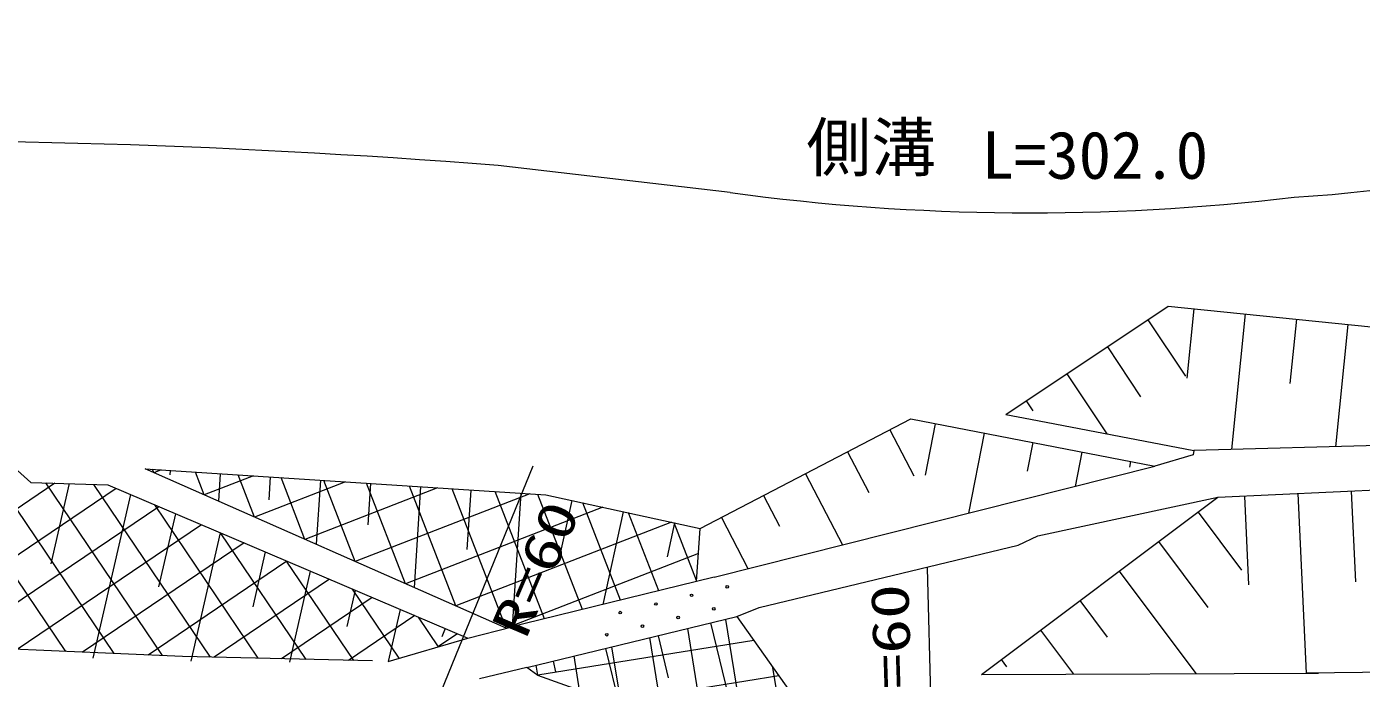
# Model space of a CAD drawing. Units: millimetres, scale not verified. Extents: x 40000 to 680000, y 20000 to 380000.
# Drawn here: x 206736 to 258188, y 277140 to 302250 of the extents above; entities that cross this region are included whole.
import ezdxf
from ezdxf.enums import TextEntityAlignment as Align

# ---------------------------------------------------------------- set-up
doc = ezdxf.new("R2010")
doc.units = ezdxf.units.MM
doc.header["$LTSCALE"] = 1000
doc.layers.add('M-BGD', color=7, linetype='Continuous', lineweight=13)
doc.layers.add('M-STR-HTXT', color=7, linetype='Continuous', lineweight=13)
doc.styles.add('ＭＳ ゴシック', font='')
doc.styles.get('ＭＳ ゴシック').set_extended_font_data('MS Gothic')

msp = doc.modelspace()

# ---------------------------------------------------------------- linework, layer by layer
at = {"layer": 'M-BGD'}
for p, q in [((244485, 287309), (250745, 291482)), ((250745, 291482), (280419, 288468)), ((251734, 291381), (251461, 288701)), ((249962, 290960), (251416, 288780)), ((253712, 291180), (253181, 285956)), ((255690, 290979), (255438, 288495)), ((257668, 290778), (257190, 286063)), ((248397, 289917), (249681, 287991)), ((246832, 288874), (248373, 286562)), ((245268, 287830), (245524, 287445)), ((208248, 278171), (202031, 287371)), ((232705, 282910), (240817, 287134)), ((240817, 287134), (250233, 285310)), ((244485, 287309), (245435, 287125)), ((245435, 287125), (251730, 285918)), ((210112, 278092), (204173, 286881)), ((204543, 286796), (206890, 284691)), ((240006, 286712), (240931, 284936)), ((241759, 286952), (241375, 284969)), ((243642, 286587), (243044, 283503)), ((245525, 286222), (245312, 285121)), ((260423, 286150), (251730, 285918)), ((238384, 285867), (239198, 284304)), ((247408, 285858), (247152, 284536)), ((251709, 285752), (250233, 285310)), ((251730, 285918), (251709, 285752)), ((211299, 285214), (226754, 284206)), ((225226, 279071), (211299, 285214)), ((211640, 285064), (211589, 285195)), ((211924, 285174), (211640, 285064)), ((212264, 285151), (212253, 284975)), ((213581, 284208), (213240, 285088)), ((218259, 265694), (226262, 285324)), ((233242, 281039), (250233, 285310)), ((249291, 285493), (249249, 285272)), ((207819, 284659), (201354, 280290)), ((206890, 284691), (209866, 284590)), ((211976, 278013), (207477, 284671)), ((208378, 284641), (207669, 281545)), ((213826, 277955), (209329, 284608)), ((209866, 284590), (223738, 278687)), ((215475, 284942), (213581, 284208)), ((214196, 285025), (214127, 283967)), ((215522, 283351), (214890, 284980)), ((219026, 284710), (215522, 283351)), ((216128, 284899), (216071, 284017)), ((217463, 282495), (216541, 284872)), ((218060, 284773), (217899, 282303)), ((219404, 281639), (218191, 284765)), ((221344, 280783), (219842, 284657)), ((219992, 284647), (219889, 283059)), ((223285, 279927), (221493, 284550)), ((236761, 285022), (238188, 282282)), ((252652, 284115), (262953, 284599)), ((210191, 284452), (203220, 279741)), ((210733, 284221), (209289, 277916)), ((222577, 284479), (217463, 282495)), ((226129, 284247), (219404, 281639)), ((221924, 284521), (221671, 280639)), ((225226, 279071), (223143, 284442)), ((223856, 284395), (223706, 282101)), ((226695, 279431), (224794, 284334)), ((225788, 284269), (225452, 279126)), ((228164, 279792), (226444, 284227)), ((226754, 284206), (232705, 282910)), ((235139, 284178), (235752, 283001)), ((243540, 277292), (252652, 284115)), ((245721, 282630), (252652, 284115)), ((253682, 284163), (253843, 280746)), ((255742, 284260), (256068, 277336)), ((257802, 284357), (257967, 280860)), ((211835, 283753), (204889, 279059)), ((215665, 277913), (211671, 283822)), ((228943, 283730), (221344, 280783)), ((227746, 283990), (227251, 281718)), ((229633, 280153), (228182, 283896)), ((229730, 283558), (228952, 279985)), ((231102, 280513), (229939, 283513)), ((251893, 283546), (253568, 281308)), ((213478, 283053), (206373, 278251)), ((212467, 283483), (211823, 280671)), ((231600, 283151), (223285, 279927)), ((231714, 283126), (231430, 281825)), ((232557, 280910), (231696, 283130)), ((233517, 283333), (234541, 281365)), ((214201, 282745), (213068, 277802)), ((217504, 277870), (214213, 282741)), ((232554, 280870), (232705, 282910)), ((244965, 282268), (245721, 282630)), ((215122, 282354), (208893, 278144)), ((215935, 282008), (215450, 279890)), ((234977, 279870), (244965, 282268)), ((250374, 282409), (252276, 279869)), ((216766, 281654), (211414, 278037)), ((219343, 277828), (216754, 281659)), ((232634, 281943), (225226, 279071)), ((218409, 280954), (213967, 277952)), ((217669, 281270), (216864, 277756)), ((233242, 281039), (225226, 279071)), ((242027, 260935), (241458, 281396)), ((248855, 281272), (251814, 277321)), ((219403, 280532), (219083, 279135)), ((221098, 277911), (219296, 280577)), ((220053, 280255), (216557, 277892)), ((247336, 280135), (248393, 278724)), ((221697, 279555), (219147, 277832)), ((221137, 279794), (220677, 277787)), ((222608, 278355), (221837, 279496)), ((226014, 277561), (234114, 279515)), ((234357, 275258), (233687, 279412)), ((234114, 279515), (234977, 279870)), ((234114, 279515), (237198, 275183)), ((222871, 279056), (222734, 278735)), ((223738, 278687), (225452, 279126)), ((232806, 275457), (232225, 279059)), ((233101, 279271), (234089, 275178)), ((245818, 278997), (247086, 277304)), ((220677, 277787), (223738, 278687)), ((223340, 278856), (222592, 278350)), ((234767, 278598), (226438, 277255)), ((231254, 275656), (230762, 278706)), ((231077, 278782), (231468, 277160)), ((212749, 277980), (204871, 278315)), ((220073, 277811), (212749, 277980)), ((228050, 276679), (227837, 278000)), ((229052, 278293), (229572, 276135)), ((229663, 276103), (229300, 278353)), ((244299, 277860), (244510, 277578)), ((226014, 277561), (224196, 277117)), ((226438, 277254), (226014, 277561)), ((226438, 277255), (226375, 277648)), ((227027, 277805), (227127, 277389)), ((235908, 275059), (235505, 277561)), ((243540, 277292), (256538, 277342)), ((265723, 277468), (256062, 277336)), ((230723, 275724), (226438, 277254)), ((235737, 277235), (229369, 276208))]:
    msp.add_line(p, q, dxfattribs=at)
for centre in [(233744, 280667), (230995, 280004), (232369, 280336), (229620, 279672), (231848, 279482), (233223, 279814), (229098, 278819), (230473, 279151)]:
    msp.add_circle(centre, 49.8, dxfattribs=at)
at = {"layer": 'M-STR-HTXT'}
msp.add_line((233859, 295857), (224916, 296899), dxfattribs=at)
for centre, radius, start, end in [((252544, 346720), 51131, 273.4246, 299.5731), ((200303, -16387), 314252, 85.50781, 91.42493), ((245422, 380991), 85915, 262.2655, 276.80261)]:
    msp.add_arc(centre, radius, start, end, dxfattribs=at)

# ---------------------------------------------------------------- texts
at = {"layer": 'M-BGD', "style": 'ＭＳ ゴシック', "width": 1.35}
for rotation, p in [(66.9, (226378, 278424)), (91.8, (241333, 275426))]:
    msp.add_text('R=60', height=1466, rotation=rotation, dxfattribs=at).set_placement(p, align=Align.BOTTOM_LEFT)
at = {"layer": 'M-STR-HTXT', "style": 'ＭＳ ゴシック'}
for s, p in [('側溝', (236794, 296135)), ('L=302.0', (243552, 295838))]:
    msp.add_text(s, height=1833, dxfattribs=at).set_placement(p, align=Align.BOTTOM_LEFT)

doc.saveas('drawing.dxf')
